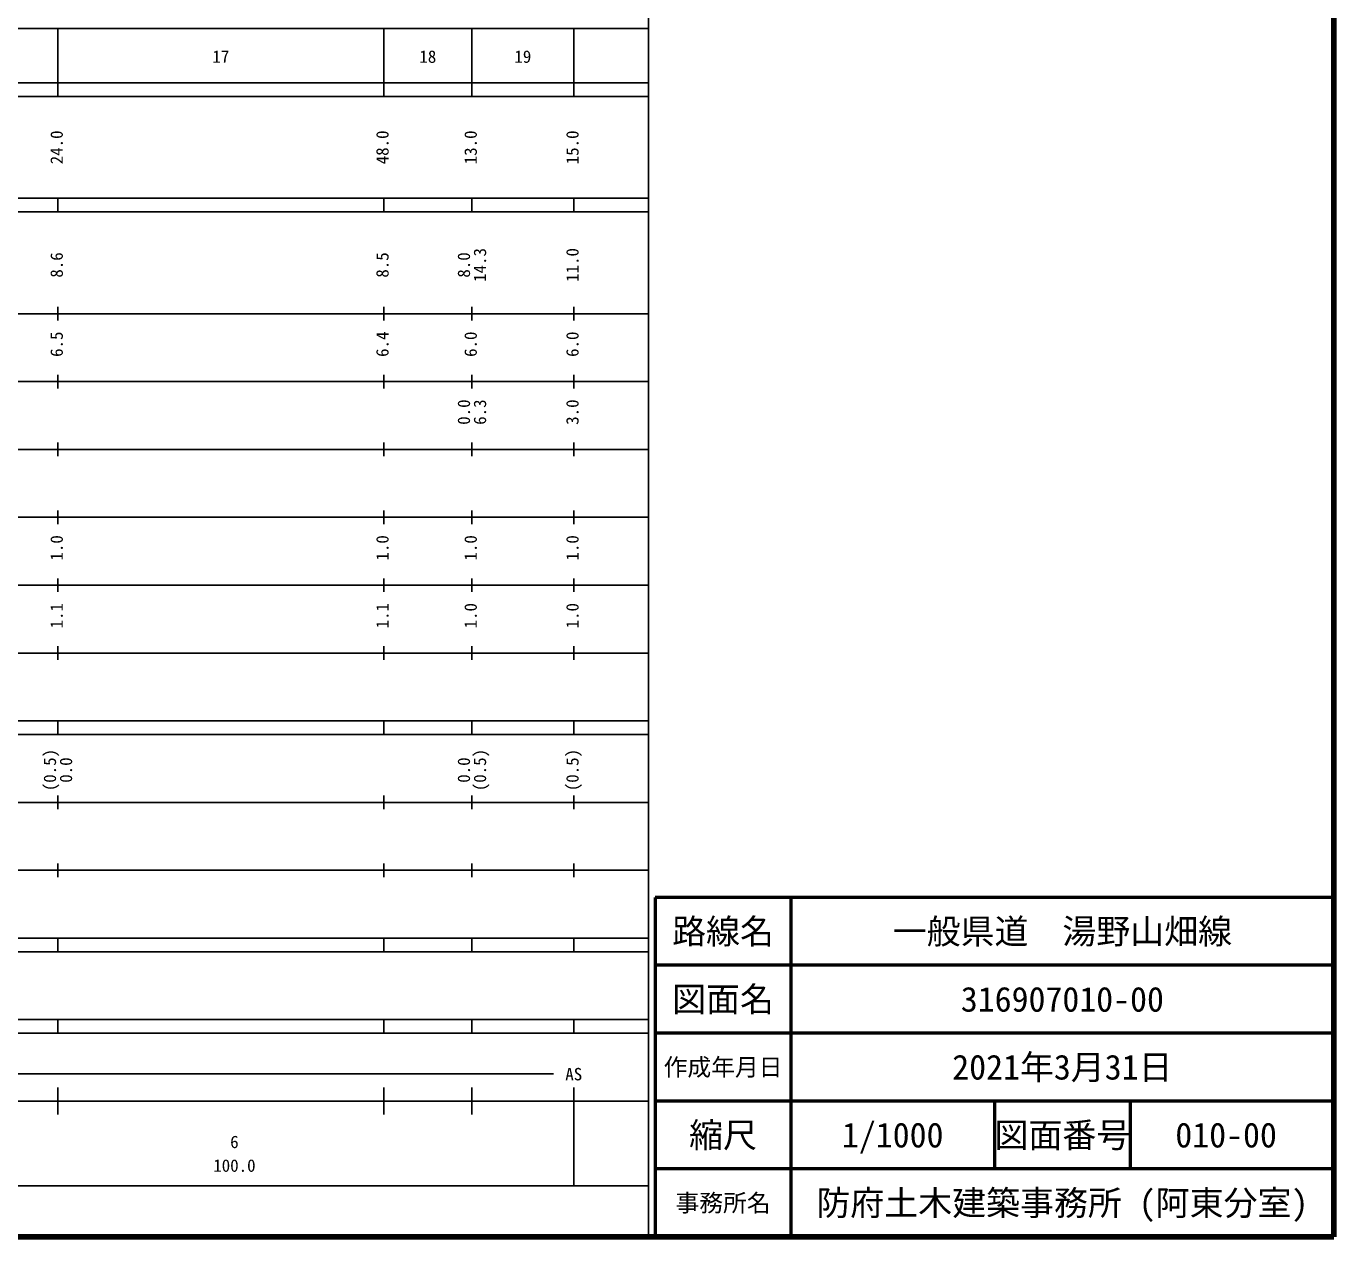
# Model space of a CAD drawing. Units: millimetres on the paper, enlarged 1000 times. Extents: x 40000 to 680000, y 20000 to 380000.
# Drawn here: x 487313 to 680000, y 20000 to 198357 of the extents above; entities that cross this region are included whole.
import ezdxf
from ezdxf.enums import TextEntityAlignment as Align

# ---------------------------------------------------------------- set-up
doc = ezdxf.new("R2010")
doc.units = ezdxf.units.MM
doc.header["$LTSCALE"] = 1000
for name, color, linetype, lineweight in [('M-TTL', 2, 'Continuous', 140), ('M-TTL-BAND', 7, 'Continuous', 25), ('M-TTL-FRAM', 2, 'Continuous', 50), ('M-TTL-LINE', 7, 'Continuous', 50)]:
    doc.layers.add(name, color=color, linetype=linetype, lineweight=lineweight)
doc.layers.add('M-TTL-TXT', color=7, linetype='Continuous')
doc.styles.add('ＭＳ ゴシック', font='')
doc.styles.get('ＭＳ ゴシック').set_extended_font_data('MS Gothic')

msp = doc.modelspace()

# ---------------------------------------------------------------- linework, layer by layer
at = {"layer": 'M-TTL'}
for p, q in [((680000, 20000), (680000, 380000)), ((40000, 20000), (680000, 20000))]:
    msp.add_line(p, q, dxfattribs=at)
at = {"layer": 'M-TTL-BAND'}
for p, q in [((579000, 20000), (579000, 370000)), ((68000, 198000), (579000, 198000)), ((492000, 188000), (492000, 198000)), ((540000, 188000), (540000, 198000)), ((553000, 188000), (553000, 198000)), ((568000, 188000), (568000, 198000)), ((40000, 190000), (579000, 190000)), ((40000, 188000), (579000, 188000)), ((40000, 173000), (579000, 173000)), ((492000, 171000), (492000, 173000)), ((540000, 171000), (540000, 173000)), ((553000, 171000), (553000, 173000)), ((568000, 171000), (568000, 173000)), ((40000, 171000), (579000, 171000)), ((492000, 155000), (492000, 157000)), ((540000, 155000), (540000, 157000)), ((553000, 155000), (553000, 157000)), ((568000, 155000), (568000, 157000)), ((40000, 156000), (579000, 156000)), ((492000, 145000), (492000, 147000)), ((540000, 145000), (540000, 147000)), ((553000, 145000), (553000, 147000)), ((568000, 145000), (568000, 147000)), ((46000, 146000), (579000, 146000)), ((492000, 135000), (492000, 137000)), ((540000, 135000), (540000, 137000)), ((553000, 135000), (553000, 137000)), ((568000, 135000), (568000, 137000)), ((52000, 136000), (579000, 136000)), ((46000, 126000), (579000, 126000)), ((492000, 125000), (492000, 127000)), ((540000, 125000), (540000, 127000)), ((553000, 125000), (553000, 127000)), ((568000, 125000), (568000, 127000)), ((52000, 116000), (579000, 116000)), ((492000, 115000), (492000, 117000)), ((540000, 115000), (540000, 117000)), ((553000, 115000), (553000, 117000)), ((568000, 115000), (568000, 117000)), ((46000, 106000), (579000, 106000)), ((492000, 105000), (492000, 107000)), ((540000, 105000), (540000, 107000)), ((553000, 105000), (553000, 107000)), ((568000, 105000), (568000, 107000)), ((40000, 96000), (579000, 96000)), ((492000, 94000), (492000, 96000)), ((540000, 94000), (540000, 96000)), ((553000, 94000), (553000, 96000)), ((568000, 94000), (568000, 96000)), ((40000, 94000), (579000, 94000)), ((492000, 83000), (492000, 85000)), ((540000, 83000), (540000, 85000)), ((553000, 83000), (553000, 85000)), ((568000, 83000), (568000, 85000)), ((49000, 84000), (579000, 84000)), ((40000, 74000), (579000, 74000)), ((492000, 73000), (492000, 75000)), ((540000, 73000), (540000, 75000)), ((553000, 73000), (553000, 75000)), ((568000, 73000), (568000, 75000)), ((40000, 64000), (579000, 64000)), ((492000, 62000), (492000, 64000)), ((540000, 62000), (540000, 64000)), ((553000, 62000), (553000, 64000)), ((568000, 62000), (568000, 64000)), ((40000, 62000), (579000, 62000)), ((40000, 52000), (579000, 52000)), ((492000, 50000), (492000, 52000)), ((540000, 50000), (540000, 52000)), ((553000, 50000), (553000, 52000)), ((568000, 50000), (568000, 52000)), ((40000, 50000), (579000, 50000)), ((174000, 44000), (565000, 44000)), ((492000, 38000), (492000, 42000)), ((540000, 38000), (540000, 42000)), ((553000, 38000), (553000, 42000)), ((568000, 27500), (568000, 42000)), ((40000, 40000), (579000, 40000)), ((68000, 27500), (579000, 27500))]:
    msp.add_line(p, q, dxfattribs=at)
at = {"layer": 'M-TTL-FRAM'}
for p, q in [((680000, 70000), (580000, 70000)), ((580000, 70000), (580000, 20000))]:
    msp.add_line(p, q, dxfattribs=at)
at = {"layer": 'M-TTL-LINE'}
for p, q in [((600000, 70000), (600000, 20000)), ((680000, 60000), (580000, 60000)), ((680000, 50000), (580000, 50000)), ((680000, 40000), (580000, 40000)), ((630000, 40000), (630000, 30000)), ((650000, 40000), (650000, 30000)), ((680000, 30000), (580000, 30000))]:
    msp.add_line(p, q, dxfattribs=at)

# ---------------------------------------------------------------- texts
at = {"layer": 'M-TTL-BAND', "style": 'ＭＳ ゴシック'}
for s, p in [('17', (516000, 192405)), ('18', (546500, 192405)), ('19', (560500, 192405)), ('AS', (568000, 42500)), ('6', (518000, 32523)), ('100.0', (518000, 29033))]:
    msp.add_text(s, height=1833, dxfattribs=at).set_placement(p, align=Align.BOTTOM_CENTER)
for s, p in [('24.0', (493267, 180500)), ('48.0', (541267, 180500)), ('13.0', (554267, 180500)), ('15.0', (569267, 180500)), ('8.6', (493267, 163174)), ('8.5', (541267, 163174)), ('8.0', (553267, 163174)), ('14.3', (555637, 163174)), ('11.0', (569267, 163174)), ('6.5', (493267, 151500)), ('6.4', (541267, 151500)), ('6.0', (554267, 151500)), ('6.0', (569267, 151500)), ('0.0', (553267, 141500)), ('6.3', (555637, 141500)), ('3.0', (569267, 141500)), ('1.0', (493267, 121500)), ('1.0', (541267, 121500)), ('1.0', (554267, 121500)), ('1.0', (569267, 121500)), ('1.1', (493267, 111500)), ('1.1', (541267, 111500)), ('1.0', (554267, 111500)), ('1.0', (569267, 111500)), ('(0.5)', (492267, 88764)), ('(0.5)', (555637, 88764)), ('(0.5)', (569267, 88764)), ('0.0', (494637, 88764)), ('0.0', (553267, 88764))]:
    msp.add_text(s, height=1833, rotation=90, dxfattribs=at).set_placement(p, align=Align.BOTTOM_CENTER)
at = {"layer": 'M-TTL-TXT', "style": 'ＭＳ ゴシック'}
for s, height, p in [('路線名', 3666, (590000, 65000)), ('路線名', 3666, (590000, 65000)), ('一般県道\u3000湯野山畑線', 3666, (640000, 65000)), ('図面名', 3666, (590000, 55000)), ('図面名', 3666, (590000, 55000)), ('316907010-00', 3666, (640000, 55000)), ('作成年月日', 2566, (590000, 45000)), ('作成年月日', 2566, (590000, 45000)), ('2021年3月31日', 3666, (640000, 45000)), ('縮尺', 3666, (590000, 35000)), ('縮尺', 3666, (590000, 35000)), ('1/1000', 3666, (615000, 35000)), ('図面番号', 3666, (640000, 35000)), ('図面番号', 3666, (640000, 35000)), ('010-00', 3666, (664125, 35000)), ('防府土木建築事務所 (阿東分室)', 3666, (640000, 25000)), ('事務所名', 2566, (590000, 25000)), ('事務所名', 2566, (590000, 25000))]:
    msp.add_text(s, height=height, dxfattribs=at).set_placement(p, align=Align.MIDDLE_CENTER)

doc.saveas('drawing.dxf')
